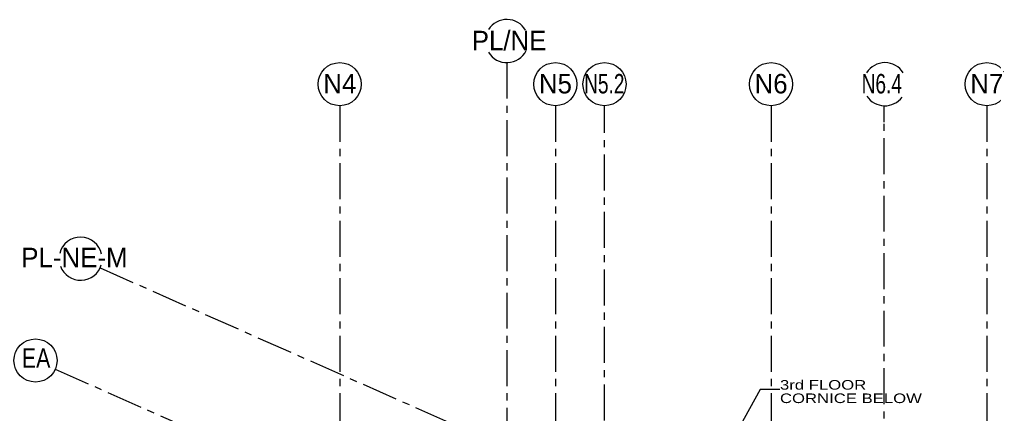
# Model space of a CAD drawing. Header units: inches. Extents: x -26575 to 27, y -11337 to 2257.
# Drawn here: x -24836 to -23208, y 1598 to 2257 of the extents above; entities that cross this region are included whole.
import ezdxf

# ---------------------------------------------------------------- set-up
doc = ezdxf.new("R2010")
doc.units = ezdxf.units.IN
doc.header["$LTSCALE"] = 48
doc.header["$MEASUREMENT"] = 0
doc.linetypes.add('A106$0$CENTER', pattern=[2, 1.25, -0.25, 0.25, -0.25])
doc.linetypes.add('A112$0$CENTER', pattern=[2, 1.25, -0.25, 0.25, -0.25])
for name, color, linetype in [('A106$0$A-ANNO-TEXT', 8, 'Continuous'), ('A106$0$A-GRID-1DP0-15', 8, 'Continuous'), ('A106$0$A-GRID-GRDP0-12', 8, 'Continuous'), ('A106$0$A-GRID-GRDP0-15', 8, 'Continuous'), ('A106$0$A-GRID-IDP0-12', 8, 'Continuous'), ('A112$0$A-GRID-1DP0-15', 8, 'Continuous'), ('A112$0$A-GRID-GRDP0-12', 8, 'Continuous'), ('A112$0$A-GRID-GRDP0-15', 8, 'Continuous'), ('A112$0$A-GRID-IDP0-12', 8, 'Continuous'), ('XREF', 7, 'Continuous')]:
    doc.layers.add(name, color=color, linetype=linetype)
doc.styles.add('A106$0$style-Arial', font='arial.ttf')
doc.styles.add('A112$0$style-Arial', font='arial.ttf')

# ---------------------------------------------------------------- blocks, each defined once
blk = doc.blocks.new('A106')
at = {"layer": 'A106$0$A-ANNO-TEXT', "lineweight": 0, "elevation": 0.2065939808429159, "flags": 128}
blk.add_lwpolyline([(-23566.12532705554, 1639.336808325805), (-23599.13401404415, 1639.336808325805), (-23643.62677322112, 1558.734687781871)], dxfattribs=at)
at = {"layer": 'A106$0$A-GRID-1DP0-15', "lineweight": 13}
for centre, radius in [((-24301.02362204724, 2149.236184367352), 36), ((-23941.02362194211, 2149.236184367351), 36), ((-23581.02362194211, 2149.23618436735), 36), ((-23221.02362194211, 2149.23618436735), 36), ((-24808.74974656541, 1688.06301132414, -3.361134299162186e-06), 35.99999999999999)]:
    blk.add_circle(centre, radius, dxfattribs=at)
for centre, radius, start, end in [((-24022.02391113202, 2221.236184367351), 36, 30.38056259615164, 147.4972032632768), ((-24022.02391113202, 2221.236184367351), 36, 211.1692112997963, 333.6655593164703), ((-23390.9934620692, 2149.221153475987), 36, 31.64573015799461, 148.2917646829024), ((-23390.9934620692, 2149.221153475987), 36, 213.5133165667061, 323.1751903263163), ((-24733.52644043206, 1857.935497549894), 35.99999999999999, 12.37442368508258, 165.627004210106), ((-24733.52644043206, 1857.935497549894), 35.99999999999999, 200.5139047028984, 343.9322995226196)]:
    blk.add_arc(centre, radius, start, end, dxfattribs=at)
at = {"layer": 'A106$0$A-GRID-GRDP0-12', "linetype": 'A106$0$CENTER', "lineweight": 0}
blk.add_line((-23859.02362214486, 1299.980995992801), (-23859.02362214486, 2113.236184367351), dxfattribs=at)
at = {"layer": 'A106$0$A-GRID-GRDP0-15', "linetype": 'A106$0$CENTER', "lineweight": 0}
for p, q in [((-24022.02527010677, 2185.236184393001), (-24022.02527009265, 1340.911336825204)), ((-24301.02362204724, 2113.236184367352), (-24301.02362204724, -676.9046416247876)), ((-23941.02362203524, 2113.236184367351), (-23941.02362198513, -676.9049304466453)), ((-23581.02362203524, 2113.236184367351), (-23581.02362198513, -676.905219268502)), ((-23392.03365351819, 367.1574136608535), (-23392.03365351819, 2113.236184367352)), ((-23392.03365351819, 2085.606608504867), (-23392.03365351819, 2113.236184367351)), ((-23221.02362203524, 2113.236184367351), (-23221.02362198513, -676.9055080903597)), ((-24700.9134453834, 1842.691070569647), (-24022.02391113202, 1542.094997091129)), ((-24775.82996362916, 1673.492908667327, -3.361134299162186e-06), (-23943.3256292869, 1304.879870121845, -3.361134299162186e-06))]:
    blk.add_line(p, q, dxfattribs=at)
at = {"layer": 'A106$0$A-GRID-IDP0-12', "lineweight": 13}
blk.add_circle((-23859.02362214486, 2149.236184367351), 36, dxfattribs=at)
at = {"layer": 'A106$0$A-ANNO-TEXT', "lineweight": 13, "style": 'A106$0$style-Arial', "width": 1.246875153404916}
for s, p in [('3rd FLOOR ', (-23566.12532705554, 1639.336808325805, 0.2065939808429159)), ('CORNICE BELOW', (-23566.12532705554, 1616.93681108171, 0.2065939808429159))]:
    blk.add_text(s, height=15.99999803149606, dxfattribs=at).set_placement(p)
at = {"layer": 'A106$0$A-GRID-1DP0-15', "lineweight": 13, "style": 'A106$0$style-Arial'}
for s, width, p in [('PL/NE', 0.95, (-24080.59085713275, 2205.840186572914)), ('N4', 0.95, (-24328.47993136197, 2133.840186572915)), ('N5', 0.95, (-23968.47993125684, 2133.840186572914)), ('N6', 0.95, (-23608.47993125684, 2133.840186572913)), ('N6.4', 0.7015384615384617, (-23429.76459063239, 2133.82515568155)), ('N7', 0.95, (-23248.47993125684, 2133.840186572913))]:
    blk.add_text(s, height=32.49999999999999, dxfattribs=dict(at, width=width)).set_placement(p)
for s, height, rotation, width, p in [('PL-NE-M', 32.49999999999997, 0.008599999999978993, 0.9499999999999998, (-24832.51662917452, 1843.711675855705)), ('EA', 32.49999999999998, 0.008599999999978986, 0.7892307692307693, (-24831.71515239458, 1675.843274530383, -3.361134299162186e-06))]:
    blk.add_text(s, height=height, rotation=rotation, dxfattribs=dict(at, width=width)).set_placement(p)
at = {"layer": 'A106$0$A-GRID-IDP0-12', "lineweight": 13, "style": 'A106$0$style-Arial', "width": 0.7015384615384617}
blk.add_text('N5.2', height=32.49999999999999, dxfattribs=at).set_placement((-23892.99754958588, 2133.840186572914))
blk = doc.blocks.new('A112')
at = {"layer": 'A112$0$A-GRID-1DP0-15', "lineweight": 13}
for centre, radius in [((-24301.02362204724, 2149.236184367352), 36), ((-23941.02362194211, 2149.236184367351), 36), ((-23581.02362194211, 2149.23618436735), 36), ((-23221.02362194211, 2149.23618436735), 36), ((-24808.74974656541, 1688.06301132414, -3.361134299162186e-06), 35.99999999999999)]:
    blk.add_circle(centre, radius, dxfattribs=at)
for centre, radius, start, end in [((-24022.02391113202, 2221.236184367351), 36, 30.38056259615164, 147.4972032632768), ((-24022.02391113202, 2221.236184367351), 36, 211.1692112997963, 333.6655593164703), ((-23390.9934620692, 2149.221153475987), 36, 31.64573015799461, 148.2917646829024), ((-23390.9934620692, 2149.221153475987), 36, 213.5133165667061, 323.1751903263163), ((-24733.52644043206, 1857.935497549894), 35.99999999999999, 12.37442368508258, 165.627004210106), ((-24733.52644043206, 1857.935497549894), 35.99999999999999, 200.5139047028984, 343.9322995226196)]:
    blk.add_arc(centre, radius, start, end, dxfattribs=at)
at = {"layer": 'A112$0$A-GRID-GRDP0-12', "linetype": 'A112$0$CENTER', "lineweight": 0}
blk.add_line((-23859.02362214486, 1299.980995992801), (-23859.02362214486, 2113.236184367351), dxfattribs=at)
at = {"layer": 'A112$0$A-GRID-GRDP0-15', "linetype": 'A112$0$CENTER', "lineweight": 0}
for p, q in [((-24022.02527010677, 2185.236184393001), (-24022.02527009265, 1340.911336825204)), ((-24301.02362204724, 2113.236184367352), (-24301.02362204724, -676.9046416247876)), ((-23941.02362203524, 2113.236184367351), (-23941.02362198513, -676.9049304466453)), ((-23581.02362203524, 2113.236184367351), (-23581.02362198513, -676.905219268502)), ((-23392.03365351819, 367.1574136608535), (-23392.03365351819, 2113.236184367352)), ((-23392.03365351819, 2085.606608504867), (-23392.03365351819, 2113.236184367351)), ((-23221.02362203524, 2113.236184367351), (-23221.02362198513, -676.9055080903597)), ((-24700.9134453834, 1842.691070569647), (-24022.02391113202, 1542.094997091129)), ((-24775.82996362916, 1673.492908667327, -3.361134299162186e-06), (-23943.3256292869, 1304.879870121845, -3.361134299162186e-06))]:
    blk.add_line(p, q, dxfattribs=at)
at = {"layer": 'A112$0$A-GRID-IDP0-12', "lineweight": 13}
blk.add_circle((-23859.02362214486, 2149.236184367351), 36, dxfattribs=at)
at = {"layer": 'A112$0$A-GRID-1DP0-15', "lineweight": 13, "style": 'A112$0$style-Arial'}
for s, width, p in [('PL/NE', 0.95, (-24080.59085713275, 2205.840186572914)), ('N4', 0.95, (-24328.47993136197, 2133.840186572915)), ('N5', 0.95, (-23968.47993125684, 2133.840186572914)), ('N6', 0.95, (-23608.47993125684, 2133.840186572913)), ('N6.4', 0.7015384615384617, (-23429.76459063239, 2133.82515568155)), ('N7', 0.95, (-23248.47993125684, 2133.840186572913))]:
    blk.add_text(s, height=32.49999999999999, dxfattribs=dict(at, width=width)).set_placement(p)
for s, height, rotation, width, p in [('PL-NE-M', 32.49999999999997, 0.008599999999978993, 0.9499999999999998, (-24832.51662917452, 1843.711675855705)), ('EA', 32.49999999999998, 0.008599999999978986, 0.7892307692307693, (-24831.71515239458, 1675.843274530383, -3.361134299162186e-06))]:
    blk.add_text(s, height=height, rotation=rotation, dxfattribs=dict(at, width=width)).set_placement(p)
at = {"layer": 'A112$0$A-GRID-IDP0-12', "lineweight": 13, "style": 'A112$0$style-Arial', "width": 0.7015384615384617}
blk.add_text('N5.2', height=32.49999999999999, dxfattribs=at).set_placement((-23892.99754958588, 2133.840186572914))

msp = doc.modelspace()

# ---------------------------------------------------------------- block references
at = {"layer": 'XREF'}
for name in ['A106', 'A112']:
    msp.add_blockref(name, (0, 0), dxfattribs=at)

doc.saveas('drawing.dxf')
